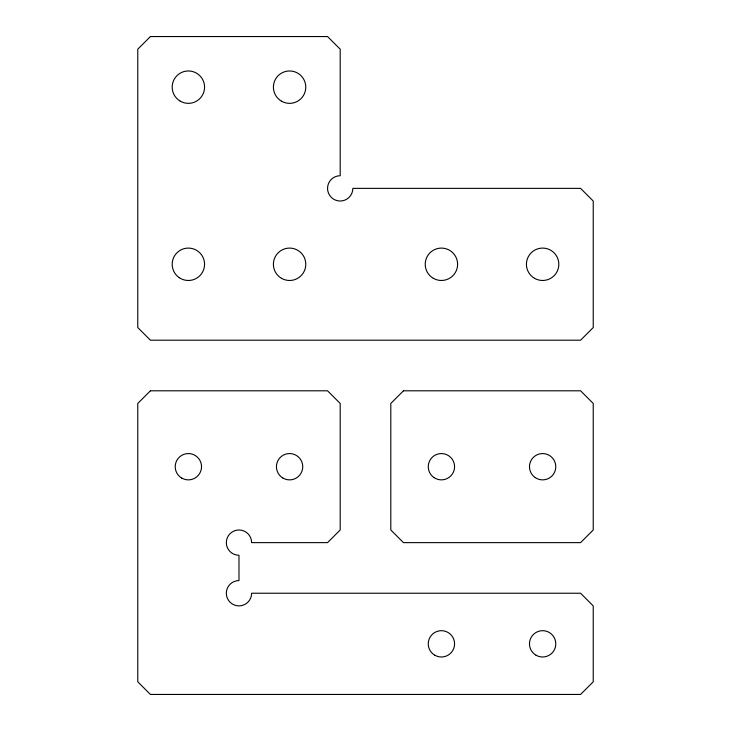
<?xml version="1.0" encoding="UTF-8"?>
<svg xmlns="http://www.w3.org/2000/svg" width="731" height="731" viewBox="0 0 731 731"><rect width="100%" height="100%" fill="white"/><g stroke="black" fill="none" stroke-linecap="round" stroke-linejoin="round"><path stroke-width="1.1" d="M150.422 36.55L137.766 49.205L137.766 327.543L150.422 340.198L580.578 340.198L593.234 327.543L593.234 201.025L580.578 188.37L352.845 188.37A12.655 12.655 0 0 1 340.198 201.025A12.655 12.655 0 0 1 327.543 188.37A12.655 12.655 0 0 1 340.198 175.723L340.198 49.205L327.543 36.55L150.422 36.55M150.422 390.802L137.766 403.457L137.766 681.795L150.422 694.45L580.578 694.45L593.234 681.795L593.234 605.889L580.578 593.234L251.628 593.234A12.655 12.655 0 0 1 238.982 605.889A12.655 12.655 0 0 1 226.327 593.234A12.655 12.655 0 0 1 238.982 580.578L238.982 555.277A12.655 12.655 0 0 1 226.327 542.63A12.655 12.655 0 0 1 238.982 529.975A12.655 12.655 0 0 1 251.628 542.63L327.543 542.63L340.198 529.975L340.198 403.457L327.543 390.802L150.422 390.802M403.457 390.802L390.802 403.457L390.802 529.975L403.457 542.63L580.578 542.63L593.234 529.975L593.234 403.457L580.578 390.802L403.457 390.802M179.296 277.698A16.192 16.192 0 0 0 204.525 265.444A16.192 16.192 0 0 0 181.297 249.719A16.192 16.192 0 0 0 179.296 277.698M433.319 278.31A16.192 16.192 0 0 0 457.606 264.284A16.192 16.192 0 0 0 433.319 250.258A16.192 16.192 0 0 0 433.319 278.31M534.525 278.31A16.192 16.192 0 0 0 558.822 264.284A16.192 16.192 0 0 0 534.525 250.258A16.192 16.192 0 0 0 534.525 278.31M281.49 278.31A16.192 16.192 0 0 0 305.786 264.284A16.192 16.192 0 0 0 281.49 250.258A16.192 16.192 0 0 0 281.49 278.31M180.274 101.18A16.192 16.192 0 0 0 204.57 87.153A16.192 16.192 0 0 0 180.274 73.137A16.192 16.192 0 0 0 180.274 101.18M281.49 101.18A16.192 16.192 0 0 0 305.786 87.153A16.192 16.192 0 0 0 281.49 73.137A16.192 16.192 0 0 0 281.49 101.18M536.051 655.241A13.158 13.158 0 0 0 555.788 643.847A13.158 13.158 0 0 0 536.051 632.443A13.158 13.158 0 0 0 536.051 655.241M434.835 655.241A13.158 13.158 0 0 0 454.572 643.847A13.158 13.158 0 0 0 434.835 632.443A13.158 13.158 0 0 0 434.835 655.241M283.007 478.111A13.158 13.158 0 0 0 302.744 466.716A13.158 13.158 0 0 0 283.007 455.322A13.158 13.158 0 0 0 283.007 478.111M181.791 478.111A13.158 13.158 0 0 0 201.528 466.716A13.158 13.158 0 0 0 181.791 455.322A13.158 13.158 0 0 0 181.791 478.111M535.247 477.608A13.158 13.158 0 0 0 555.752 467.657A13.158 13.158 0 0 0 536.874 454.883A13.158 13.158 0 0 0 535.247 477.608M434.04 477.608A13.158 13.158 0 0 0 454.536 467.657A13.158 13.158 0 0 0 435.658 454.883A13.158 13.158 0 0 0 434.04 477.608"/></g></svg>
